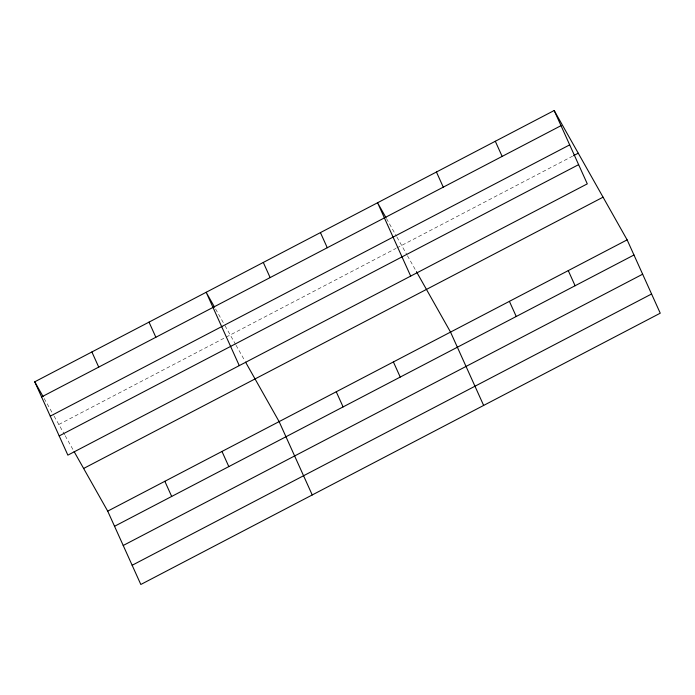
<?xml version="1.0" encoding="UTF-8"?>
<svg xmlns="http://www.w3.org/2000/svg" width="695" height="695" viewBox="0 0 695 695"><rect width="100%" height="100%" fill="white"/><g stroke="black" fill="none" stroke-linecap="round" stroke-linejoin="round"><path stroke-width="0.52" stroke-dasharray="3.48 2.61" d="M58.832 424.48L395.933 248.428M396.888 247.924L572.558 156.184M386.472 218.534L396.411 236.161M396.941 237.091L406.923 254.796M407.452 255.734L415.897 270.703M215.58 308.98L224.476 324.756M225.006 325.686L235.518 344.32M236.048 345.25L245.014 361.157M44.176 398.504L53.593 415.202M54.114 416.131L64.635 434.775M65.165 435.713L73.609 450.681"/><path stroke-width="1.04" d="M554.176 110.522L587.292 183.862L67.867 455.138L34.75 381.807L554.176 110.522L627.133 239.862L660.25 313.193L140.824 584.478L107.708 511.138L74.13 451.62M41.587 396.941L561.013 125.665M50.257 416.149L569.683 144.873M573.505 155.689L578.249 153.204M59.188 435.93L578.614 164.654M83.635 468.456L603.06 197.18M107.708 511.138L627.133 239.862M114.545 526.28L633.97 254.995M123.215 545.479L642.64 274.204M132.154 565.27L651.58 293.994M385.942 217.605L377.567 202.758L410.684 276.097M416.427 271.641L450.534 332.097L483.642 405.428M214.538 307.129L206.163 292.282L239.271 365.622M245.543 362.095L279.121 421.613L312.237 494.953M34.75 381.807L43.125 396.645M568.267 270.607L575.104 285.741M495.309 141.267L502.146 156.41M509.4 301.352L516.237 316.486M436.443 172.013L443.271 187.155M393.396 361.939L400.233 377.072M320.43 232.599L327.267 247.741M336.258 391.78L343.095 406.914M263.301 262.441L270.129 277.583M221.983 451.455L228.82 466.597M149.025 322.124L155.862 337.257M164.845 481.296L171.682 496.439M91.888 351.965L98.725 367.099"/></g></svg>
